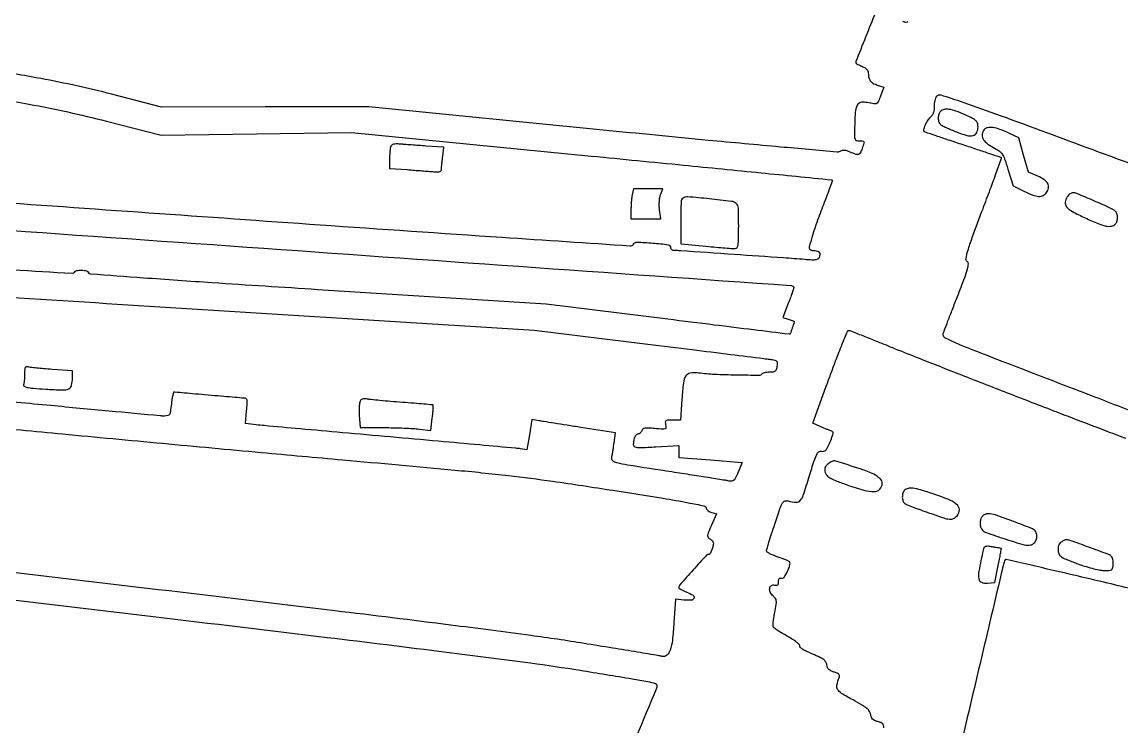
# Model space of a CAD drawing. Header units: metres. Extents: x 244 to 6504, y 133 to 4776.
# Drawn here: x 1405.2 to 1770.5, y 2585.3 to 2819.1 of the extents above; entities that cross this region are included whole.
import ezdxf

# ---------------------------------------------------------------- set-up
doc = ezdxf.new("R2010")
doc.units = ezdxf.units.M
doc.header["$MEASUREMENT"] = 0

msp = doc.modelspace()

# ---------------------------------------------------------------- linework, layer by layer
for points in [[(2390.74, 4302.36, -0.000001), (2436.6, 4383.87, -0.253439)], [(1299.03, 2757.16, -0.000002), (1479.8, 2744.38, -0.000003), (1660.49, 2731.6, -0.180627), (1661.4, 2731.19, -0.272802), (1661.46, 2730.93, -0.005116), (1661.04, 2729.52, -0.010969), (1660.49, 2727.86, -0.006929), (1659.77, 2725.95), (1657.85, 2721.02), (1659.63, 2720.43, -0.003648), (1660.32, 2720.2, -0.005205), (1660.93, 2719.98, -0.002968), (1661.44, 2719.78, -0.075603), (1661.57, 2719.71, -0.313267), (1661.66, 2719.44, -0.003236), (1661.01, 2717.49, -0.003217), (1660.34, 2715.55, -0.318435), (1660.12, 2715.39, -0.030751), (1659.98, 2715.4, -0.000002), (1648.15, 2716.86, -0.000077), (1635.09, 2718.47, -0.000046), (1619.61, 2720.39), (1579.26, 2725.4), (1503.45, 2730.22, -0.00056), (1468.35, 2732.49, -0.001908), (1445.51, 2734.09, -0.00026), (1427.93, 2735.39, -0.302399), (1427.38, 2735.81, 0.27223), (1426.74, 2736.37, 0.039082), (1424.94, 2736.57, 0.039057), (1423.14, 2736.48, 0.283497), (1422.49, 2735.96, -0.334468), (1421.87, 2735.55, -0.000065), (1382.39, 2737.91, -0.000863)], [(5649.78, 2908.29, -0.000001), (5592.12, 2927.27, -0.000136)], [(1770.95, 4232.21, -0.000001), (1756.31, 4203.53, -0.092463)], [(2358.85, 2292.47, -0.000002), (2402.87, 2275.77, -0.000001), (2455, 2255.99, -0.000469)], [(2661.8, 3304.26, -0.000001), (2697.55, 3290.75, -0.000089)], [(2166.88, 2385.74, -0.000003), (2059.01, 2428.09, -0.099946)], [(1791.55, 2429.41, -0.000038), (1874.38, 2392.56, -0.000003), (1960.7, 2354.15, -0.085326)], [(2297.42, 3562.08, -0.000023), (2063.26, 3651.71, -0.089134)], [(1309.4, 2921.34, -0.000003), (1369.35, 2916.14, -0.00008)], [(1593.92, 2905.57, -0.000004), (1514.48, 2912.51, -0.000011), (1436.43, 2919.33, -0.007054)], [(1658.83, 2890.86, -0.000003), (1718.85, 2885.55, -0.176073)], [(1951.55, 1991.02, -0.000054), (1914.46, 2004.68, -0.000089), (1883.2, 2016.2, -0.000001), (1854.82, 2026.66, -0.083555), (1854.7, 2026.74, -0.321062), (1854.66, 2026.85, -0.00001), (1860.33, 2041.97, -0.000482), (1866.6, 2058.64, -0.00029), (1874.07, 2078.43, 0.000121), (1881.55, 2098.22, 0.000201), (1887.85, 2114.91, 0.000005), (1893.56, 2130.04, 0.09035), (1893.59, 2130.2, -0.52322), (1893.79, 2130.34, -0.000152), (1905.06, 2126.13, -0.000598), (1924.48, 2118.84, -0.000025), (1994.28, 2092.53, 0.000711), (2044.47, 2073.69, 0.0018), (2081.03, 2060.18, 0.002313), (2111.66, 2049.14, 0.002327), (2142.33, 2038.41, -0.000195), (2162.41, 2031.48, -0.000323), (2179.35, 2025.62, -0.00001), (2194.67, 2020.3, -0.108295)], [(1818.98, 2759.08, 0.000018), (1857.04, 2862.14, 0.000008), (1895.3, 2965.72, 0.303576)], [(1986.93, 2957.13, 0.000002), (2009.06, 2948.59, 0.092301)], [(1716.95, 2894.91, -0.000001), (1705.81, 2895.88, -0.000045)], [(2910.82, 2101.23, -0.000002), (2871.64, 2116.15, -0.08954)], [(1989.74, 2610.17, -0.000005), (1937.37, 2630.58, -0.000013), (1885.25, 2650.89, -0.103803)], [(1359.46, 2926.04, -0.000007), (1314.6, 2930, -0.176126)], [(2599.62, 2200.92, -0.000035), (2724.87, 2153.38, -0.00001), (2851.52, 2105.29, -0.308463)], [(943.58, 2420.05, 0.000005), (991.66, 2418.02, 0.000005), (1039.77, 2415.99, 0.238408)], [(959.21, 2697.46, -0.000002), (970.28, 2693.91, -0.000087)], [(1388.36, 2795.21, -0.004176), (1407.5, 2791.85, -0.008786), (1420.35, 2789.25, -0.008599), (1433.2, 2786.19), (1451.42, 2781.51), (1483.03, 2781.96), (1514.65, 2782.41), (1594.32, 2774.61, -0.000165), (1624.89, 2771.6, -0.000274), (1650.66, 2769.05, -0.000006), (1674.01, 2766.72, -0.127901), (1674.23, 2766.64, -0.336129), (1674.28, 2766.47, -0.001042), (1673.48, 2764.17, -0.005023), (1672.52, 2761.54, -0.00305), (1671.34, 2758.45, 0.00624), (1669.14, 2752.56, 0.01369), (1667.63, 2748, 0.009427), (1666.64, 2744.47, 0.265746), (1666.89, 2743.58, 0.106114), (1667.11, 2743.44, 0.031759), (1667.49, 2743.32, 0.030272), (1667.96, 2743.24, 0.028627), (1668.43, 2743.21, -0.085103), (1669.35, 2743.05, -0.163214), (1669.94, 2742.6, -0.159152), (1670.14, 2741.87, -0.079957), (1669.94, 2740.93, -0.158144), (1669.51, 2740.4, -0.10831), (1668.78, 2740.12, -0.049), (1667.52, 2740.06, -0.008509), (1665.14, 2740.23, 0.003524), (1658.08, 2740.77, 0.000377), (1641.69, 2741.91, 0.000107), (1623.83, 2743.14, 0.017101), (1621.84, 2743.21, -0.077209), (1621.39, 2743.28, -0.08993), (1621.01, 2743.48, -0.100773), (1620.76, 2743.78, -0.126183), (1620.67, 2744.13, 0.376283), (1619.86, 2745.05, 0.012556), (1614.65, 2745.61, 0.013434), (1609.41, 2745.89, 0.267223), (1608.06, 2745.16, -0.277734), (1607.14, 2744.69, -0.000087), (1564.58, 2747.53, -0.000869), (1504.19, 2751.67, -0.000152), (1390.36, 2759.71)], [(2487.51, 2262.24, 0.000015), (2352.21, 2313.65, 0.000934)], [(1435.71, 2910.38, -0.000049), (1514.25, 2903.55, -0.000121)], [(2053.75, 2575.01, -0.000008), (2098.97, 2556.99, -0.082366)], [(2050.63, 2586.03, -0.000012), (2000.22, 2606.2, -0.092222)], [(1834.41, 2307.1, 0.000005), (1873.03, 2293.78, 0.000007), (1905.67, 2282.52)], [(1462.89, 2855.95, 0.000141), (1393.15, 2862.43, 0.000494)], [(1679.88, 2835.02, -0.000171), (1592.35, 2843.14, -0.000153), (1504.28, 2851.37, -0.016258)], [(1142.77, 2571.56, -0.000013), (1195.68, 2565.43, -0.627212)], [(1295.67, 1964.85, 0.000003), (1274.44, 1991.49, 0.000003), (1253.21, 2018.11, 0.000003), (1234.69, 2041.33, 0.000013), (1223.43, 2055.44), (1202.7, 2081.44), (1212.35, 2081.44, -0.013249), (1218.3, 2081.28, -0.008003), (1225.34, 2080.8, -0.005878), (1234.41, 2079.92, -0.002277), (1246.95, 2078.49, 0.003246), (1260.39, 2076.99, 0.000828), (1282.18, 2074.74, 0.000844), (1307.06, 2072.25, 0.000856), (1331.85, 2069.86, -0.000171), (1354.86, 2067.67, -0.000283), (1374.29, 2065.81, -0.000012), (1391.85, 2064.11, -0.070411), (1392.16, 2064.03, -0.368962), (1392.28, 2063.82, -0.000175), (1390.42, 2055.56, -0.002073), (1388.3, 2046.34, -0.001246), (1385.72, 2035.4, 0.000257), (1383.11, 2024.45, 0.00042)], [(1512.03, 2841.92, 0.000226), (1598.82, 2833.56, 0.001026)], [(1268.31, 2736.07, 0.00004), (1317.77, 2732.95, 0.000042), (1375.03, 2729.34, 0.00004), (1433.2, 2725.68), (1575.29, 2716.75), (1613.05, 2712.11, -0.000098), (1627.71, 2710.31, -0.000147), (1640.51, 2708.73, -0.000058), (1651.5, 2707.36, -0.003354), (1653.5, 2707.1, -0.01505), (1655.15, 2706.83, -0.144223), (1655.77, 2706.5, -0.204385), (1656, 2705.94, -0.035033), (1655.91, 2704.77, -0.037057), (1655.67, 2703.68, -0.153554), (1655.3, 2703.14, -0.139234), (1654.66, 2702.87, -0.028526), (1653.42, 2702.8, 0.026674), (1652.55, 2702.76, 0.033277), (1651.75, 2702.62, 0.035265), (1651.12, 2702.41, 0.160479), (1650.82, 2702.17, -0.262189), (1650.03, 2701.73, -0.002052), (1642.42, 2701.82, -0.007831), (1635.18, 2702.06, -0.019276), (1629.87, 2702.52, 0.065121), (1627.12, 2702.5, 0.219527), (1625.64, 2701.56, 0.113601), (1624.84, 2699.32, 0.012709), (1624.33, 2693.89), (1623.85, 2686.9), (1621.19, 2686.9, 0.012015), (1619.58, 2686.86, 0.142538), (1619, 2686.66, 0.261021), (1618.79, 2686.23, 0.045283), (1618.93, 2685.31, -0.059719), (1619.05, 2684.37, -0.321483), (1618.77, 2683.97, -0.101469), (1617.99, 2683.87, -0.004964), (1615.38, 2684.08, 0.009968), (1613.25, 2684.23, 0.053791), (1612.09, 2684.16, 0.113988), (1611.41, 2683.88, 0.147556), (1611, 2683.35, -0.062814), (1610.78, 2682.94, -0.060944), (1610.46, 2682.58, -0.06607), (1610.1, 2682.35, -0.111988), (1609.74, 2682.27, 0.151257), (1609.39, 2682.16, 0.068718), (1609.03, 2681.83, 0.058826), (1608.71, 2681.35, 0.049793), (1608.5, 2680.78, 0.054054), (1608.19, 2678.82, 0.323747), (1608.73, 2678, 0.101884), (1610.26, 2677.75, 0.004454), (1615.7, 2678.03), (1623.32, 2678.49), (1623.32, 2676.49), (1623.32, 2674.49), (1633.84, 2673.64), (1644.36, 2672.79), (1643.01, 2669.55, -0.01278), (1642.18, 2667.68, -0.09293), (1641.6, 2666.89, -0.170792), (1640.94, 2666.6, -0.070386), (1639.94, 2666.66, 0.010948), (1638.71, 2666.89, 0.000346), (1633.67, 2667.69, 0.000672), (1627.72, 2668.62, 0.000466), (1621, 2669.67, -0.000643), (1606.29, 2671.95, -0.020637), (1602.73, 2672.66, -0.128089), (1601.36, 2673.4, -0.272445), (1601.02, 2674.51, 0.015051), (1601.19, 2675.29, 0.004154), (1601.4, 2676.53, 0.004192), (1601.62, 2677.93, 0.004374), (1601.82, 2679.32), (1602.25, 2682.66), (1590.76, 2684.46, -0.0001), (1586.18, 2685.18, -0.000126), (1581.94, 2685.85, -0.000101), (1578.38, 2686.42, -0.00099), (1576.88, 2686.66), (1574.5, 2687.04), (1573.7, 2682.05), (1572.89, 2677.06), (1570.78, 2677.36, 0.011955), (1569.16, 2677.55, 0.000112), (1557.22, 2678.63, 0.000379), (1543.49, 2679.87, 0.000245), (1527.59, 2681.28, -0.000233), (1511.6, 2682.71, -0.000343), (1497.54, 2683.97, -0.000158), (1485.56, 2685.06, -0.006456), (1482.96, 2685.33), (1479.39, 2685.75), (1479.79, 2689.97, 0.007092), (1479.98, 2692.38, 0.05961), (1479.92, 2693.47, 0.177097), (1479.62, 2693.99, 0.173988), (1479.05, 2694.2, -0.017981), (1478.24, 2694.23, -0.000593), (1475.03, 2694.49, -0.001131), (1471.25, 2694.81, -0.000787), (1466.98, 2695.18, 0.000243), (1462.76, 2695.56, 0.000383), (1459.14, 2695.88, 0.000085), (1455.96, 2696.15, 0.016613), (1455.64, 2696.17, 0.347877), (1455.46, 2696.03, 0.009455), (1455.22, 2695.01, 0.015671), (1454.98, 2693.73, 0.009602), (1454.78, 2692.2, -0.008427), (1454.46, 2689.73, -0.093845), (1454.13, 2688.79, -0.201677), (1453.57, 2688.37, -0.063615), (1452.5, 2688.23, -0.023184), (1451.06, 2688.3, -0.000083), (1434.05, 2689.88, -0.000445), (1414.77, 2691.7, -0.000279), (1392.25, 2693.85, 0.000379)], [(1688.62, 2822.23, 0.001588), (1685.35, 2814.13, 0.001515), (1682.13, 2805.99, 0.34904), (1682.35, 2805.26, 0.039965), (1682.53, 2805.16, 0.002572), (1683.06, 2804.91, 0.003745), (1683.71, 2804.61, 0.00278), (1684.42, 2804.3, -0.048603), (1685.16, 2803.9, -0.062217), (1685.75, 2803.38, -0.071614), (1686.12, 2802.81, -0.109528), (1686.25, 2802.23, 0.052367), (1686.41, 2800.72, 0.105953), (1686.89, 2799.63, 0.104902), (1687.79, 2798.83, 0.050651), (1689.2, 2798.2), (1691.37, 2797.49), (1690.31, 2794.55, -0.013952), (1689.65, 2792.85, -0.107557), (1689.16, 2792.16, -0.189509), (1688.55, 2791.93, -0.062383), (1687.59, 2792.06, 0.0179), (1686.83, 2792.23, 0.011027), (1685.92, 2792.38, 0.011054), (1685.02, 2792.49, 0.019404), (1684.27, 2792.53, 0.187213), (1683.07, 2792.09, 0.138845), (1682.29, 2790.89, 0.05926), (1681.86, 2788.53, 0.011), (1681.69, 2784.12, 0.005757), (1681.67, 2781.25, 0.08362), (1681.84, 2780.25, 0.233188), (1682.31, 2779.8, 0.078968), (1683.27, 2779.64, -0.016337), (1684.5, 2779.6, -0.297391), (1684.8, 2779.38, -0.167543), (1684.81, 2778.92, -0.005158), (1684.19, 2777.09, -0.028644), (1683.59, 2775.63, -0.211719), (1683.02, 2775.15, -0.157947), (1682.19, 2775.17, -0.014422), (1680.23, 2775.93, 0.027108), (1679.2, 2776.3, 0.050786), (1678.33, 2776.46, 0.06459), (1677.6, 2776.43, 0.09621), (1677.01, 2776.21, -0.162075), (1675.91, 2775.94, -0.0003), (1657.07, 2777.61, -0.001745), (1633.1, 2779.83, -0.000587), (1598.14, 2783.24), (1520.31, 2790.91), (1485.92, 2790.91), (1451.53, 2790.9), (1434.9, 2795.19, 0.009106), (1423.41, 2797.93, 0.008329), (1411.48, 2800.34, 0.004356), (1394.1, 2803.39, 0.000673)], [(1699.42, 2819.24, -0.23068), (1698.72, 2819, -0.097614), (1697.75, 2819.34, 0.027101)], [(1500.95, 2262.53, 0.000004), (1528.97, 2253.3, 0.000065)], [(1779.13, 2687.84, -0.002679), (1761.43, 2694.55, -0.000176), (1723.65, 2709.12, -0.007072), (1715.41, 2712.43, -0.02862), (1711.69, 2714.25, -0.354021), (1711.15, 2715.61, -0.014864), (1711.48, 2716.59, -0.000707), (1712.71, 2719.83, -0.00116), (1714.19, 2723.67, -0.000834), (1715.85, 2727.96, 0.00278), (1718.25, 2734.22, 0.022734), (1719.2, 2737.14, 0.05388), (1719.47, 2738.79, 0.253661), (1719.07, 2739.62, -0.287363), (1718.69, 2740.58, -0.028128), (1719.3, 2743.12, -0.014996), (1720.77, 2747.54, -0.001818), (1724.34, 2757.13, 0.00109), (1726.74, 2763.57, 0.001808), (1728.74, 2769.01, 0.000138), (1730.51, 2773.89, 0.322384), (1730.47, 2774.03, 0.086698), (1730.32, 2774.11, 0.000088), (1726.65, 2775.34, 0.000868), (1722.55, 2776.72, 0.000533), (1717.71, 2778.32, -0.000864), (1712.87, 2779.93, -0.001393), (1708.75, 2781.32, -0.000206), (1705.1, 2782.56, -0.095038), (1704.88, 2782.68, -0.28684), (1704.67, 2783.34, -0.034523), (1705.18, 2784.86, -0.038622), (1705.98, 2786.43, -0.068603), (1706.9, 2787.56, 0.055388), (1707.52, 2788.28, 0.060073), (1707.95, 2789.11, 0.056944), (1708.19, 2790.05, 0.042397), (1708.24, 2791.13, -0.034289), (1708.27, 2792.07, -0.029695), (1708.42, 2793.04, -0.03083), (1708.67, 2793.91, -0.072582), (1708.99, 2794.51, -0.32194), (1710.31, 2794.94, -0.00598), (1717.64, 2792.52, -0.005686), (1730.07, 2788.1, -0.000523), (1760.78, 2776.75, 0.001196), (1780.94, 2769.33, 0.002219)], [(1691.37, 2584.71, 0.075688), (1691.33, 2585.46, 0.145613), (1691.05, 2585.99, 0.106342), (1690.46, 2586.39, 0.029831), (1689.38, 2586.73, -0.03685), (1688.32, 2587.09, -0.095372), (1687.65, 2587.54, -0.109919), (1687.25, 2588.16, -0.05912), (1687.03, 2589.06, 0.114949), (1686.65, 2590.11, 0.076214), (1685.79, 2591.08, 0.040054), (1684.19, 2592.2, 0.008102), (1681.17, 2593.91, -0.011635), (1677.33, 2596.12, -0.122179), (1676.06, 2597.4, -0.192231), (1675.82, 2598.87, -0.037174), (1676.63, 2601.51, 0.132209), (1676.68, 2602.04, 0.165854), (1676.45, 2602.47, 0.094446), (1675.88, 2602.84, 0.025652), (1674.85, 2603.19, -0.036022), (1673.78, 2603.58, -0.089702), (1673.09, 2604.05, -0.105711), (1672.68, 2604.68, -0.06341), (1672.46, 2605.55, 0.100143), (1672.14, 2606.53, 0.101431), (1671.46, 2607.31, 0.054427), (1670.19, 2608.07, 0.010698), (1667.74, 2609.15, -0.013923), (1665.91, 2609.96, -0.028858), (1664.54, 2610.71, -0.032488), (1663.63, 2611.37, -0.321949), (1663.52, 2611.8, 0.300431), (1663.42, 2612.24, 0.02418), (1662.48, 2613.06, 0.025717), (1661.15, 2614.02, 0.015087), (1659.47, 2615.02, -0.006897), (1657.78, 2616, -0.009482), (1656.28, 2616.93, -0.006613), (1655.07, 2617.75, -0.104212), (1654.72, 2618.1, -0.15016), (1654.6, 2618.56, -0.011935), (1654.69, 2619.81, -0.015333), (1654.87, 2621.33, -0.011134), (1655.17, 2623, 0.007357), (1655.65, 2625.66, 0.067583), (1655.69, 2626.82, 0.132366), (1655.38, 2627.63, 0.056761), (1654.6, 2628.48, -0.106931), (1653.68, 2629.7, -0.147613), (1653.5, 2631.05, -0.219718), (1654.09, 2631.94, -0.204135), (1655.17, 2632.1, 0.05831), (1655.79, 2632.01, 0.191243), (1656.17, 2632.15, 0.16791), (1656.38, 2632.53, 0.043107), (1656.44, 2633.24, -0.041585), (1656.49, 2633.88, -0.134392), (1656.67, 2634.26, -0.202101), (1656.96, 2634.41, -0.110177), (1657.38, 2634.35, 0.351534), (1658.26, 2634.64, 0.037479), (1659.4, 2636.66, 0.036933), (1660.23, 2638.87, 0.287705), (1659.95, 2639.89, 0.081444), (1659.57, 2640.13, 0.007652), (1658.55, 2640.56, 0.00965), (1657.31, 2641.03, 0.007445), (1655.94, 2641.5, -0.018853), (1654.61, 2641.99, -0.027849), (1653.48, 2642.52, -0.026693), (1652.65, 2643.04, -0.24566), (1652.46, 2643.4, -0.072151), (1652.54, 2643.95, -0.001849), (1653.26, 2646.35, -0.003897), (1654.14, 2649.16, -0.002646), (1655.19, 2652.34, -0.002867), (1657, 2657.7, -0.048405), (1657.78, 2659.4, -0.187681), (1658.56, 2660.02, -0.143217), (1659.66, 2660.04, 0.049234), (1662.27, 2659.59, 0.237395), (1663.63, 2660.16, 0.097547), (1664.64, 2661.96, 0.005361), (1666.63, 2668.17, -0.003358), (1668.28, 2673.41, -0.035455), (1669.11, 2675.49, -0.116445), (1669.84, 2676.39, -0.228775), (1670.72, 2676.57, 0.11586), (1671.51, 2676.55, 0.154052), (1672.13, 2676.91, 0.074833), (1672.72, 2677.79, 0.012819), (1673.54, 2679.64, 0.006259), (1674.38, 2681.73, 0.074076), (1674.58, 2682.58, 0.232163), (1674.39, 2683.05, 0.119057), (1673.82, 2683.36, -0.023713), (1673.22, 2683.55, -0.006497), (1672.29, 2683.9, -0.006553), (1671.25, 2684.33, -0.00679), (1670.23, 2684.79), (1667.79, 2685.91), (1672.27, 2698.16, -0.002357), (1675.37, 2706.53, -0.007138), (1677.6, 2712.18, -0.003239), (1679.34, 2716.37, -0.300921), (1679.87, 2716.71, -0.094878), (1680.11, 2716.67, -0.000139), (1684.43, 2714.95, -0.001139), (1689.28, 2713, -0.000702), (1694.97, 2710.7, 0.00271), (1703.16, 2707.42, 0.000603), (1717.19, 2701.91, 0.000627), (1733.41, 2695.58, 0.000605), (1749.84, 2689.22, 0.001922), (1771.78, 2680.86, 0.004336)], [(1241.76, 2498.06, 0.00001), (1214.3, 2498.86, 0.000013), (1189.07, 2499.6, 0.00001), (1167.92, 2500.21, 0.00011)], [(1965.28, 2362.4, -0.000007), (1937.05, 2374.83, -0.000395)], [(1783.46, 2628.47, 0.000947), (1764.48, 2633.02, 0.001357), (1747.64, 2636.97, 0.000078), (1732.05, 2640.59, 0.271873), (1731.7, 2640.48, 0.126787), (1731.31, 2639.73, 0.000043), (1723.82, 2608.03, 0.000025), (1716.29, 2576.15, 0.251405)], [(1390.8, 2684.96, 0.000476), (1418.79, 2682.29, 0.00029), (1451.86, 2679.19, 0.000291), (1484.65, 2676.16, 0.000515), (1511.7, 2673.7, -0.000685), (1548.93, 2670.3, -0.004977), (1566.8, 2668.47, -0.007712), (1581.4, 2666.59, -0.003062), (1601.39, 2663.58, -0.001095), (1618.12, 2660.93, -0.007245), (1626.45, 2659.46, -0.006424), (1631.65, 2658.4, -0.282302), (1632.42, 2657.66, 0.102414), (1632.65, 2657.2, 0.055989), (1633.09, 2656.76, 0.052396), (1633.65, 2656.39, 0.057003), (1634.27, 2656.15), (1635.83, 2655.76), (1634.15, 2651.97, 0.005472), (1633.08, 2649.48, 0.079252), (1632.86, 2648.55, 0.200991), (1633.06, 2647.94, 0.067458), (1633.78, 2647.3, -0.054087), (1634.46, 2646.74, -0.144342), (1634.75, 2646.19, -0.103183), (1634.74, 2645.45, -0.020407), (1634.4, 2644.17, -0.023029), (1634.1, 2643.32, -0.040507), (1633.76, 2642.66, -0.053511), (1633.44, 2642.25, -0.353373), (1633.2, 2642.22, 0.361275), (1632.6, 2642.14, 0.001712), (1628.08, 2637.13, 0.002488), (1623.7, 2632.19, 0.180181), (1623.32, 2631.19, 0.262496), (1623.43, 2630.99, 0.013567), (1624.09, 2630.61, 0.018636), (1624.95, 2630.18, 0.012163), (1625.97, 2629.76, -0.047929), (1628.03, 2628.71, -0.350712), (1628.37, 2627.73, -0.300608), (1627.46, 2627.05, -0.042695), (1625.02, 2627.12), (1622.16, 2627.44), (1621.67, 2619.58, -0.012501), (1621.17, 2613.79, -0.054787), (1620.41, 2610.45, -0.125897), (1619.32, 2608.79, -0.245933), (1617.83, 2608.4, 0.015215), (1616.71, 2608.62, 0.000193), (1609.59, 2609.8, 0.000565), (1601.35, 2611.15, 0.00037), (1591.85, 2612.7, 0.006643), (1574.22, 2615.31, 0.00203), (1547.48, 2618.8, 0.001407), (1509.04, 2623.54, 0.000421), (1450.42, 2630.56), (1333.5, 2644.45)], [(1771.28, 2563.38, 0.000049), (1778.71, 2594.3, 0.000118), (1786, 2624.67, 0.054344)], [(1329.53, 2635.82), (1448.77, 2621.64, -0.000429), (1506.53, 2614.71, -0.001274), (1546.13, 2609.83, -0.001669), (1574.05, 2606.22, -0.007296), (1590.53, 2603.79, -0.00038), (1607.85, 2600.96, -0.008075), (1612.97, 2600.04, -0.020776), (1615.53, 2599.42, -0.334948), (1616.03, 2598.76, -0.098756), (1615.78, 2597.53, -0.000068), (1602.75, 2566.16, -0.000069), (1589.7, 2534.8, -0.098133)], [(1615.93, 2491.35, 0.000013), (1638.04, 2483.81, 0.000038)], [(1844.41, 2030.54, -0.000005), (1808.4, 2043.61, -0.00011)], [(1562.47, 2251.82, -0.000014), (1503.75, 2271.26, -0.32023)]]:
    msp.add_lwpolyline(points, format="xyb")
for points in [[(1710.23, 2789.45, 0.121703), (1709.65, 2788.49, 0.077293), (1709.46, 2787.2, 0.078947), (1709.67, 2785.94, 0.140513), (1710.26, 2785.08, 0.056767), (1710.81, 2784.73, 0.006543), (1712.14, 2784.08, 0.007814), (1713.76, 2783.36, 0.006301), (1715.51, 2782.63, 0.028427), (1718.95, 2781.48, 0.125832), (1721.06, 2781.45, 0.227288), (1722.24, 2782.41, 0.111124), (1722.68, 2784.35, 0.072483), (1722.51, 2785.53, 0.135113), (1722, 2786.34, 0.070143), (1720.9, 2787.1, 0.009592), (1718.39, 2788.3, 0.018286), (1715.29, 2789.57, 0.053173), (1713.05, 2790.13, 0.084582), (1711.41, 2790.08, 0.148053)], [(1724.75, 2783.39, 0.129459), (1724.07, 2781.92, 0.159987), (1724.28, 2780.44, 0.110617), (1725.46, 2778.97, 0.04471), (1727.63, 2777.54, -0.025397), (1729.65, 2776.31, -0.093807), (1730.7, 2775.26, -0.066717), (1731.48, 2773.73, -0.008811), (1732.61, 2770.26), (1734.31, 2764.75), (1737.93, 2762.96, 0.0213), (1740.87, 2761.67, 0.076544), (1742.86, 2761.23, 0.130353), (1744.3, 2761.51, 0.127729), (1745.42, 2762.46, 0.108486), (1746.08, 2764.03, 0.168022), (1745.85, 2765.46, 0.124033), (1744.68, 2766.76, 0.04762), (1742.54, 2767.92), (1739.41, 2769.24), (1737.83, 2774.93), (1736.24, 2780.63), (1732.95, 2782.19, 0.021866), (1729.94, 2783.46, 0.05269), (1727.6, 2784.06, 0.079527), (1725.87, 2784.04, 0.178324)], [(1527.63, 2777.85, 0.058497), (1527.49, 2777.28, 0.011045), (1527.37, 2776.23, 0.011666), (1527.29, 2774.98, 0.010462), (1527.26, 2773.69), (1527.26, 2770.49), (1533.06, 2770.09, -0.000624), (1535.49, 2769.91, -0.000573), (1537.98, 2769.73, -0.000572), (1540.21, 2769.56, -0.001889), (1541.67, 2769.44, 0.014168), (1543.18, 2769.36, 0.08552), (1543.95, 2769.47, 0.18969), (1544.34, 2769.79, 0.127461), (1544.49, 2770.36, -0.020107), (1544.51, 2770.99, -0.004596), (1544.61, 2772.05, -0.004747), (1544.74, 2773.28, -0.004607), (1544.9, 2774.52), (1545.31, 2777.52), (1539.43, 2777.93, -0.000584), (1536.98, 2778.11, -0.000544), (1534.47, 2778.29, -0.000542), (1532.23, 2778.46, -0.001843), (1530.78, 2778.58, 0.020153), (1529.47, 2778.63, 0.057767), (1528.56, 2778.53, 0.09256), (1527.97, 2778.27, 0.15305)], [(1607.83, 2761.68, 0.019643), (1607.67, 2760.68, 0.008923), (1607.54, 2759.36, 0.00882), (1607.45, 2757.97, 0.011966), (1607.42, 2756.71), (1607.42, 2753.81), (1612.37, 2753.81), (1617.33, 2753.81), (1616.93, 2756.74, -0.028178), (1616.83, 2758.01, -0.021437), (1616.85, 2759.41, -0.021854), (1616.99, 2760.72, -0.04649), (1617.24, 2761.71), (1617.95, 2763.75), (1613.1, 2763.75), (1608.25, 2763.75)], [(1752.27, 2761.05, 0.130596), (1751.62, 2759.28, 0.202752), (1752.11, 2757.75, 0.091324), (1754.04, 2756.18, 0.015845), (1758.27, 2754.06, 0.010801), (1762.53, 2752.19, 0.046029), (1765.18, 2751.37, 0.087321), (1766.97, 2751.31, 0.162496), (1768.26, 2751.95, 0.121708), (1768.83, 2752.91, 0.077287), (1769.02, 2754.2, 0.07891), (1768.81, 2755.46, 0.140145), (1768.22, 2756.32, 0.066915), (1766.61, 2757.33, 0.003702), (1761.15, 2759.74, 0.002761), (1755.53, 2762.14, 0.099868), (1754.15, 2762.42, 0.112298), (1753.73, 2762.32, 0.045164), (1753.22, 2762.02, 0.041737), (1752.7, 2761.58, 0.041294)], [(1623.98, 2753.27), (1623.98, 2745.44), (1632.42, 2744.65, 0.001212), (1635.74, 2744.35, 0.001666), (1638.73, 2744.1, 0.001059), (1641.24, 2743.9, 0.020023), (1642.03, 2743.87, 0.253491), (1642.65, 2744.21, 0.106328), (1643, 2745.12, 0.034163), (1643.16, 2747.03, 0.00365), (1643.19, 2751.48, 0.008944), (1643.08, 2757.32, 0.20186), (1642.39, 2758.82, 0.155277), (1640.78, 2759.56, 0.004742), (1633.39, 2760.39, 0.004603), (1626.22, 2761.07, 0.185145), (1624.74, 2760.64, 0.227344), (1624.07, 2759.34, 0.007263)], [(1406.04, 2702.24, -0.012588), (1406.01, 2701.16, -0.01302), (1405.93, 2700.09, -0.012822), (1405.81, 2699.17, -0.053223), (1405.67, 2698.63, 0.375), (1405.86, 2698.12, 0.077129), (1406.84, 2697.76, 0.028722), (1408.88, 2697.48, 0.00424), (1413.04, 2697.18, 0.007501), (1418.73, 2696.91, 0.10741), (1420.72, 2697.28, 0.2431), (1421.64, 2698.38, 0.054321), (1421.93, 2700.89), (1421.94, 2703.29), (1415.15, 2703.75, -0.003526), (1412.46, 2703.95, -0.004614), (1410.01, 2704.17, -0.003431), (1407.96, 2704.39, -0.042718), (1407.2, 2704.54, 0.109956), (1406.61, 2704.58, 0.242087), (1406.26, 2704.32, 0.102744), (1406.08, 2703.66, 0.014244)], [(1517.59, 2693.42, 0.12123), (1517.35, 2692.84, 0.018487), (1517.2, 2691.6, 0.01977), (1517.14, 2690.09, 0.015979), (1517.19, 2688.48), (1517.44, 2684.42), (1525.33, 2684.4, -0.00491), (1528.64, 2684.36, -0.004478), (1532.05, 2684.26, -0.004482), (1535.09, 2684.11, -0.014487), (1537.11, 2683.93), (1540.99, 2683.48), (1541.45, 2687.58, 0.005124), (1541.62, 2689.17, 0.008045), (1541.72, 2690.53, 0.003132), (1541.78, 2691.69, 0.224653), (1541.71, 2691.87, 0.162437), (1541.52, 2691.95, 0.00044), (1538.65, 2692.21, 0.002593), (1535.39, 2692.48, 0.001607), (1531.57, 2692.77, -0.002655), (1527.64, 2693.07, -0.003479), (1524.05, 2693.39, -0.002564), (1521.05, 2693.69, -0.032577), (1519.94, 2693.89, 0.043999), (1519.18, 2694, 0.064872), (1518.52, 2693.95, 0.077148), (1517.97, 2693.76, 0.107113)], [(1672.93, 2672.41, 0.044823), (1672.26, 2671.75, 0.091454), (1671.88, 2671.12, 0.095702), (1671.77, 2670.41, 0.052655), (1671.9, 2669.54, 0.12335), (1672.43, 2668.55, 0.078168), (1673.45, 2667.73, 0.037795), (1675.32, 2666.83, 0.006499), (1679, 2665.46, 0.016641), (1684.77, 2663.6, 0.076764), (1688.24, 2663.16, 0.188954), (1690.11, 2663.96, 0.201566), (1690.88, 2665.79, 0.208583), (1690.17, 2667.42, 0.075124), (1688.03, 2668.88, 0.032309), (1683.83, 2670.58, 0.004871), (1675.18, 2673.34, 0.132622), (1674.78, 2673.36, 0.041347), (1674.19, 2673.17, 0.038043), (1673.55, 2672.84, 0.03389)], [(1698.3, 2663.59, 0.121671), (1697.73, 2662.63, 0.077332), (1697.54, 2661.34, 0.079198), (1697.75, 2660.09, 0.143024), (1698.34, 2659.24, 0.072665), (1698.95, 2658.87, 0.003806), (1701.09, 2658.02, 0.005946), (1703.66, 2657.04, 0.004283), (1706.55, 2656.02, 0.003117), (1711.38, 2654.39, 0.04334), (1713.16, 2653.96, 0.126498), (1714.28, 2654.08, 0.095044), (1715.33, 2654.72, 0.157256), (1716.46, 2656.68, 0.249455), (1715.94, 2658.5, 0.100796), (1713.33, 2660.3, 0.020213), (1708.02, 2662.31, 0.007789), (1703.59, 2663.71, 0.040035), (1701.08, 2664.25, 0.080688), (1699.46, 2664.2, 0.149529)], [(1724.14, 2654.97, 0.115994), (1723.62, 2654.13, 0.06403), (1723.38, 2652.94, 0.063101), (1723.45, 2651.71, 0.100472), (1723.85, 2650.73, 0.162284), (1725.3, 2649.59, 0.006699), (1731.65, 2647.42, 0.007547), (1738, 2645.46, 0.13361), (1740.12, 2645.41, 0.125865), (1741.26, 2646.03, 0.110495), (1742.02, 2647.14, 0.107248), (1742.25, 2648.49, 0.112447), (1741.9, 2649.8, 0.177442), (1740.8, 2650.77, 0.00451), (1734.54, 2653.19, 0.007242), (1728.45, 2655.37, 0.084566), (1725.96, 2655.78, 0.063278), (1725.51, 2655.72, 0.038697), (1725, 2655.54, 0.038259), (1724.52, 2655.28, 0.054409)], [(1724.38, 2643.69, 0.006018), (1722.99, 2636.76, 0.078869), (1722.91, 2634.15, 0.273032), (1723.8, 2633, 0.115329), (1725.8, 2632.71), (1728.26, 2632.92), (1729.39, 2638.55, 0.001931), (1729.81, 2640.71, 0.003177), (1730.15, 2642.54, 0.000443), (1730.44, 2644.17, 0.293008), (1730.4, 2644.25, 0.108245), (1730.31, 2644.29, 0.000779), (1729.51, 2644.43, 0.002925), (1728.58, 2644.58, 0.001864), (1727.5, 2644.75, 0.013307), (1725.85, 2644.96, 0.107467), (1725.09, 2644.87, 0.196184), (1724.66, 2644.5, 0.064143)], [(1750.24, 2646.3, 0.07809), (1749.74, 2645.8, 0.075336), (1749.41, 2645.16, 0.066533), (1749.26, 2644.39, 0.043651), (1749.29, 2643.48, 0.093986), (1749.65, 2642.31, 0.121822), (1750.39, 2641.48, 0.052873), (1751.9, 2640.67, 0.00618), (1755.47, 2639.27, 0.01382), (1757.97, 2638.4, 0.013195), (1760.56, 2637.66, 0.013263), (1762.87, 2637.12, 0.04493), (1764.41, 2636.95, 0.01312), (1766.27, 2636.96, 0.132169), (1767, 2637.18, 0.196242), (1767.39, 2637.71, 0.035345), (1767.59, 2638.93, 0.041127), (1767.61, 2639.77, 0.042285), (1767.48, 2640.59, 0.045959), (1767.25, 2641.27, 0.116194), (1766.93, 2641.69, 0.08318), (1765.74, 2642.37, 0.001844), (1759.49, 2644.67, 0.001801), (1753.21, 2646.93, 0.085627), (1751.89, 2647.16, 0.100983), (1751.64, 2647.11, 0.019638), (1751.21, 2646.9, 0.02014), (1750.73, 2646.63, 0.01743)]]:
    msp.add_lwpolyline(points, format="xyb", close=True)

doc.saveas('drawing.dxf')
